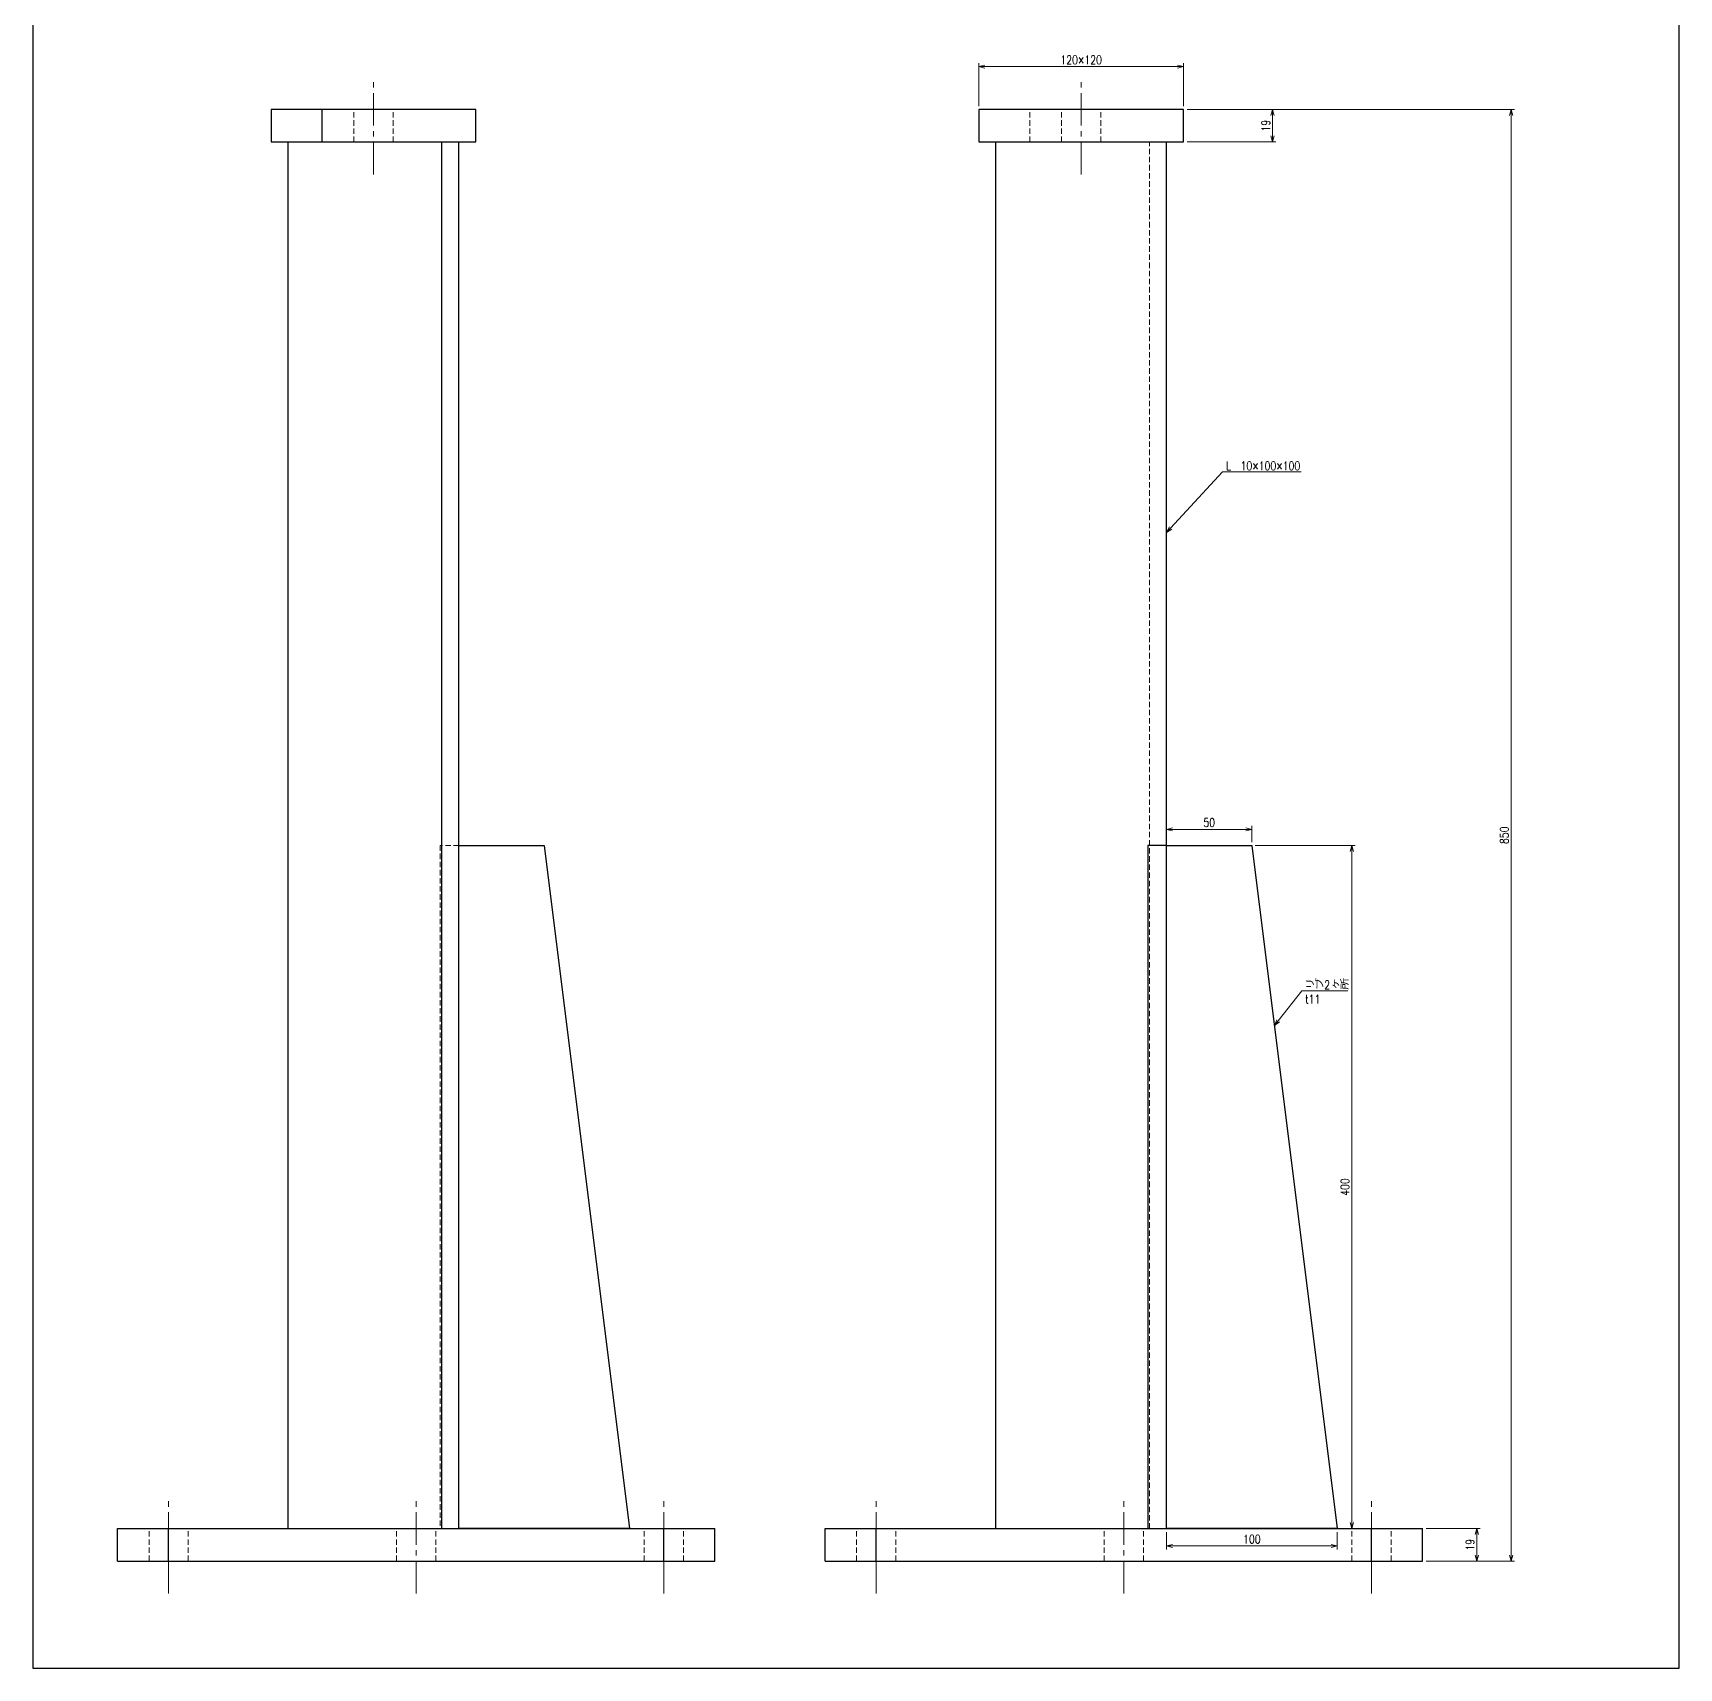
# Model space of a CAD drawing. Header units: millimetres. Extents: x 0 to 3072, y 0 to 1489.
# Drawn here: x 2108 to 3072, y 16 to 974 of the extents above; entities that cross this region are included whole.
import ezdxf
from ezdxf import colors
from ezdxf.entities.mleader import LeaderData, LeaderLine
from ezdxf.math import Vec2, Vec3

# ---------------------------------------------------------------- set-up
doc = ezdxf.new("R2010")
doc.units = ezdxf.units.MM
doc.linetypes.add('CENTER2', pattern=[28.575, 19.05, -3.175, 3.175, -3.175])
doc.linetypes.add('HIDDEN2', pattern=[4.7625, 3.175, -1.5875])
for name, color, linetype, lineweight in [('01_外形線', 7, 'Continuous', 25), ('03_かくれ線', 6, 'HIDDEN2', 13), ('04_中心線', 1, 'CENTER2', 9), ('07_寸法線', 3, 'Continuous', 9)]:
    doc.layers.add(name, color=color, linetype=linetype, lineweight=lineweight)
doc.styles.add('寸法用', font='simplex.shx', dxfattribs={"width": 0.8, "bigfont": '@extfont2.shx'})
doc.dimstyles.new('機械製図用', dxfattribs={"dimtxt": 3.5, "dimasz": 3.5, "dimexe": 2, "dimexo": 0, "dimgap": 1.2, "dimtad": 1, "dimdsep": 46, "dimtxsty": '寸法用', "dimblk": 'OPEN30', "dimcen": 0, "dimclrd": 256, "dimclre": 256, "dimclrt": 7, "dimazin": 2, "dimtm": 1e-09, "dimtfac": 0.75, "dimtmove": 0, "dimatfit": 3, "dimldrblk": 'OPEN30', "dimfxl": 1, "dimlwd": -1, "dimlwe": -1, "dimarcsym": 0})

# ---------------------------------------------------------------- blocks, each defined once
blk = doc.blocks.new('_Open30')
at = {"color": 0, "linetype": 'ByBlock', "lineweight": -2}
for p, q in [((-1, 0.27), (0, 0)), ((0, 0), (-1, -0.27)), ((0, 0), (-1, 0))]:
    blk.add_line(p, q, dxfattribs=at)
blk = doc.blocks.new('*D195')
at = {"layer": '07_寸法線', "transparency": 16777216}
for p, q in [((2784.17, 929.02), (2976.02, 929.02)), ((2974.02, 82.52), (2974.02, 925.52)), ((2924.17, 79.02), (2976.02, 79.02))]:
    blk.add_line(p, q, dxfattribs=at)
at = {"layer": 'Defpoints', "color": 0, "transparency": 16777216}
for p in [(2782.17, 929.02), (2974.02, 929.02), (2922.17, 79.02)]:
    blk.add_point(p, dxfattribs=at)
at = {"layer": '07_寸法線', "transparency": 16777216, "xscale": 3.5, "yscale": 3.5, "zscale": 3.5}
for p, rotation in [((2974.02, 929.02), 90), ((2974.02, 79.02), 270)]:
    blk.add_blockref('_Open30', p, dxfattribs=dict(at, rotation=rotation))
at = {"layer": '07_寸法線', "color": 7, "transparency": 16777216, "insert": (2970.02, 504.02), "char_height": 5, "attachment_point": 5, "rotation": 90, "style": '寸法用'}
blk.add_mtext('850', dxfattribs=at)
blk = doc.blocks.new('*D196')
at = {"layer": '07_寸法線', "transparency": 16777216}
for p, q in [((2784.17, 929.02), (2836.28, 929.02)), ((2834.28, 913.52), (2834.28, 925.52)), ((2784.17, 910.02), (2836.28, 910.02))]:
    blk.add_line(p, q, dxfattribs=at)
at = {"layer": 'Defpoints', "color": 0, "transparency": 16777216}
for p in [(2782.17, 929.02), (2834.28, 929.02), (2782.17, 910.02)]:
    blk.add_point(p, dxfattribs=at)
at = {"layer": '07_寸法線', "transparency": 16777216, "xscale": 3.5, "yscale": 3.5, "zscale": 3.5}
for p, rotation in [((2834.28, 929.02), 90), ((2834.28, 910.02), 270)]:
    blk.add_blockref('_Open30', p, dxfattribs=dict(at, rotation=rotation))
at = {"layer": '07_寸法線', "color": 7, "transparency": 16777216, "insert": (2830.28, 919.52), "char_height": 5, "attachment_point": 5, "rotation": 90, "style": '寸法用'}
blk.add_mtext('19', dxfattribs=at)
blk = doc.blocks.new('*D197')
at = {"layer": '07_寸法線', "transparency": 16777216}
for p, q in [((2662.17, 931.02), (2662.17, 956.12)), ((2782.17, 931.02), (2782.17, 956.12)), ((2665.67, 954.12), (2778.67, 954.12))]:
    blk.add_line(p, q, dxfattribs=at)
at = {"layer": 'Defpoints', "color": 0, "transparency": 16777216}
for p in [(2782.17, 954.12), (2662.17, 929.02), (2782.17, 929.02)]:
    blk.add_point(p, dxfattribs=at)
at = {"layer": '07_寸法線', "transparency": 16777216, "xscale": 3.5, "yscale": 3.5, "zscale": 3.5, "rotation": 180}
blk.add_blockref('_Open30', (2662.17, 954.12), dxfattribs=at)
at = {"layer": '07_寸法線', "transparency": 16777216, "xscale": 3.5, "yscale": 3.5, "zscale": 3.5}
blk.add_blockref('_Open30', (2782.17, 954.12), dxfattribs=at)
at = {"layer": '07_寸法線', "color": 7, "transparency": 16777216, "insert": (2722.17, 958.12), "char_height": 5, "attachment_point": 5, "style": '寸法用'}
blk.add_mtext('120×120', dxfattribs=at)
blk = doc.blocks.new('*D198')
at = {"layer": '07_寸法線', "transparency": 16777216}
for p, q in [((2924.17, 98.02), (2955.95, 98.02)), ((2953.95, 82.52), (2953.95, 94.52)), ((2924.17, 79.02), (2955.95, 79.02))]:
    blk.add_line(p, q, dxfattribs=at)
at = {"layer": 'Defpoints', "color": 0, "transparency": 16777216}
for p in [(2922.17, 98.02), (2953.95, 98.02), (2922.17, 79.02)]:
    blk.add_point(p, dxfattribs=at)
at = {"layer": '07_寸法線', "transparency": 16777216, "xscale": 3.5, "yscale": 3.5, "zscale": 3.5}
for p, rotation in [((2953.95, 98.02), 90), ((2953.95, 79.02), 270)]:
    blk.add_blockref('_Open30', p, dxfattribs=dict(at, rotation=rotation))
at = {"layer": '07_寸法線', "color": 7, "transparency": 16777216, "insert": (2949.95, 88.52), "char_height": 5, "attachment_point": 5, "rotation": 90, "style": '寸法用'}
blk.add_mtext('19', dxfattribs=at)
blk = doc.blocks.new('*D199')
at = {"layer": '07_寸法線', "transparency": 16777216}
for p, q in [((2824.17, 498.02), (2882.67, 498.02)), ((2880.67, 101.52), (2880.67, 494.52))]:
    blk.add_line(p, q, dxfattribs=at)
at = {"layer": 'Defpoints', "color": 0, "transparency": 16777216}
for p in [(2822.17, 498.02), (2880.67, 498.02), (2880.67, 98.02)]:
    blk.add_point(p, dxfattribs=at)
at = {"layer": '07_寸法線', "transparency": 16777216, "xscale": 3.5, "yscale": 3.5, "zscale": 3.5}
for p, rotation in [((2880.67, 498.02), 90), ((2880.67, 98.02), 270)]:
    blk.add_blockref('_Open30', p, dxfattribs=dict(at, rotation=rotation))
at = {"layer": '07_寸法線', "color": 7, "transparency": 16777216, "insert": (2876.67, 298.02), "char_height": 5, "attachment_point": 5, "rotation": 90, "style": '寸法用'}
blk.add_mtext('400', dxfattribs=at)
blk = doc.blocks.new('*D200')
at = {"layer": '07_寸法線', "transparency": 16777216}
for p, q in [((2772.17, 500.02), (2772.17, 509.48)), ((2775.67, 507.48), (2818.67, 507.48)), ((2822.17, 500.02), (2822.17, 509.48))]:
    blk.add_line(p, q, dxfattribs=at)
at = {"layer": 'Defpoints', "color": 0, "transparency": 16777216}
for p in [(2822.17, 507.48), (2772.17, 498.02), (2822.17, 498.02)]:
    blk.add_point(p, dxfattribs=at)
at = {"layer": '07_寸法線', "transparency": 16777216, "xscale": 3.5, "yscale": 3.5, "zscale": 3.5, "rotation": 180}
blk.add_blockref('_Open30', (2772.17, 507.48), dxfattribs=at)
at = {"layer": '07_寸法線', "transparency": 16777216, "xscale": 3.5, "yscale": 3.5, "zscale": 3.5}
blk.add_blockref('_Open30', (2822.17, 507.48), dxfattribs=at)
at = {"layer": '07_寸法線', "color": 7, "transparency": 16777216, "insert": (2797.17, 511.48), "char_height": 5, "attachment_point": 5, "style": '寸法用'}
blk.add_mtext('50', dxfattribs=at)
blk = doc.blocks.new('*D201')
at = {"layer": '07_寸法線', "transparency": 16777216}
for p, q in [((2772.17, 96.02), (2772.17, 85.85)), ((2775.67, 87.85), (2868.67, 87.85)), ((2872.17, 96.02), (2872.17, 85.85))]:
    blk.add_line(p, q, dxfattribs=at)
at = {"layer": 'Defpoints', "color": 0, "transparency": 16777216}
for p in [(2772.17, 98.02), (2872.17, 98.02), (2872.17, 87.85)]:
    blk.add_point(p, dxfattribs=at)
at = {"layer": '07_寸法線', "transparency": 16777216, "xscale": 3.5, "yscale": 3.5, "zscale": 3.5, "rotation": 180}
blk.add_blockref('_Open30', (2772.17, 87.85), dxfattribs=at)
at = {"layer": '07_寸法線', "transparency": 16777216, "xscale": 3.5, "yscale": 3.5, "zscale": 3.5}
blk.add_blockref('_Open30', (2872.17, 87.85), dxfattribs=at)
at = {"layer": '07_寸法線', "color": 7, "transparency": 16777216, "insert": (2822.17, 91.85), "char_height": 5, "attachment_point": 5, "style": '寸法用'}
blk.add_mtext('100', dxfattribs=at)

msp = doc.modelspace()

# ---------------------------------------------------------------- linework, layer by layer
at = {"layer": '01_外形線'}
for p, q in [((2277.709, 910.017), (2277.709, 929.017)), ((2257.709, 98.017), (2257.709, 910.017)), ((2347.709, 98.017), (2347.709, 910.017)), ((2357.709, 98.017), (2357.709, 910.017)), ((2672.172, 98.017), (2672.172, 910.017)), ((2772.172, 98.017), (2772.172, 910.017)), ((2157.709, 79.017), (2157.709, 98.017)), ((2157.709, 98.017), (2507.709, 98.017)), ((2187.709, 79.017), (2187.709, 98.017)), ((2477.709, 79.017), (2477.709, 98.017)), ((2507.709, 79.017), (2507.709, 98.017)), ((2572.172, 79.017), (2572.172, 98.017)), ((2572.172, 98.017), (2922.172, 98.017)), ((2602.172, 79.017), (2602.172, 98.017)), ((2892.172, 79.017), (2892.172, 98.017)), ((2922.172, 79.017), (2922.172, 98.017)), ((2157.709, 79.017), (2507.709, 79.017)), ((2572.172, 79.017), (2922.172, 79.017))]:
    msp.add_line(p, q, dxfattribs=at)
for points in [[(2247.709, 910.017), (2367.709, 910.017), (2367.709, 929.017), (2247.709, 929.017)], [(2662.172, 910.017), (2782.172, 910.017), (2782.172, 929.017), (2662.172, 929.017)], [(2761.172, 98.017), (2772.172, 98.017), (2772.172, 498.017), (2761.172, 498.017)]]:
    msp.add_lwpolyline(points, close=True, dxfattribs=at)
for points in [[(2357.709, 98.017), (2357.709, 498.017), (2407.709, 498.017), (2457.709, 98.017), (2357.709, 98.017)], [(2772.172, 98.017), (2772.172, 498.017), (2822.172, 498.017), (2872.172, 98.017), (2772.172, 98.017)]]:
    msp.add_lwpolyline(points, dxfattribs=at)
at = {"layer": '03_かくれ線'}
for p, q in [((2296.209, 910.017), (2296.209, 929.017)), ((2319.209, 910.017), (2319.209, 929.017)), ((2692.172, 910.017), (2692.172, 929.017)), ((2710.672, 910.017), (2710.672, 929.017)), ((2733.672, 910.017), (2733.672, 929.017)), ((2762.172, 98.017), (2762.172, 910.017)), ((2176.209, 79.017), (2176.209, 98.017)), ((2199.209, 79.017), (2199.209, 98.017)), ((2321.209, 79.017), (2321.209, 98.017)), ((2344.209, 79.017), (2344.209, 98.017)), ((2466.209, 79.017), (2466.209, 98.017)), ((2489.209, 79.017), (2489.209, 98.017)), ((2590.672, 79.017), (2590.672, 98.017)), ((2613.672, 79.017), (2613.672, 98.017)), ((2735.672, 79.017), (2735.672, 98.017)), ((2758.672, 79.017), (2758.672, 98.017)), ((2880.672, 79.017), (2880.672, 98.017)), ((2903.672, 79.017), (2903.672, 98.017))]:
    msp.add_line(p, q, dxfattribs=at)
msp.add_lwpolyline([(2346.709, 98.017), (2357.709, 98.017), (2357.709, 498.017), (2346.709, 498.017)], close=True, dxfattribs=at)
at = {"layer": '04_中心線'}
for p, q in [((2307.709, 891.017), (2307.709, 948.017)), ((2722.172, 891.017), (2722.172, 948.017)), ((2187.709, 60.017), (2187.709, 117.017)), ((2332.709, 60.017), (2332.709, 117.017)), ((2477.709, 60.017), (2477.709, 117.017)), ((2602.172, 60.017), (2602.172, 117.017)), ((2747.172, 60.017), (2747.172, 117.017)), ((2892.172, 60.017), (2892.172, 117.017))]:
    msp.add_line(p, q, dxfattribs=at)
at = {"layer": 'Defpoints'}
msp.add_lwpolyline([(2108.223, 16.339), (3072.369, 16.339), (3072.369, 1488.522), (2108.223, 1488.522)], close=True, dxfattribs=at)

# ---------------------------------------------------------------- dimensions: what is measured, and where the dimension line sits
at = {"layer": '07_寸法線'}
dim = msp.add_linear_dim(base=(2782.172, 954.122), p1=(2662.172, 929.017), p2=(2782.172, 929.017), text='120×<>', dimstyle='機械製図用', override={"dimtxt": 5, "dimexo": 2, "dimgap": 1.5}, dxfattribs=at)
dim.commit()
dim.dimension.update_dxf_attribs({"geometry": '*D197', "text_midpoint": (2722.172, 958.122)})
for base, p1, p2, override, picture, middle in [((2974.021, 929.017), (2922.172, 79.017), (2782.172, 929.017), {"dimtxt": 5, "dimexo": 2, "dimgap": 1.5}, '*D195', (2970.021, 504.017)), ((2834.282, 929.017), (2782.172, 910.017), (2782.172, 929.017), {"dimtxt": 5, "dimasz": 3.5, "dimexo": 2, "dimgap": 1.5}, '*D196', (2830.282, 919.517)), ((2880.672, 498.017), (2880.672, 98.017), (2822.172, 498.017), {"dimtxt": 5, "dimexo": 2, "dimgap": 1.5}, '*D199', (2876.672, 298.017)), ((2953.952, 98.017), (2922.172, 79.017), (2922.172, 98.017), {"dimtxt": 5, "dimexo": 2, "dimgap": 1.5}, '*D198', (2949.952, 88.517))]:
    dim = msp.add_linear_dim(base=base, p1=p1, p2=p2, angle=270, dimstyle='機械製図用', override=override, dxfattribs=at)
    dim.commit()
    dim.dimension.update_dxf_attribs({"geometry": picture, "text_midpoint": middle})
for base, p1, p2, picture, middle in [((2822.172, 507.481), (2772.172, 498.017), (2822.172, 498.017), '*D200', (2797.172, 511.481)), ((2872.172, 87.85), (2772.172, 98.017), (2872.172, 98.017), '*D201', (2822.172, 91.85))]:
    dim = msp.add_linear_dim(base=base, p1=p1, p2=p2, dimstyle='機械製図用', override={"dimtxt": 5, "dimexo": 2, "dimgap": 1.5}, dxfattribs=at)
    dim.commit()
    dim.dimension.update_dxf_attribs({"geometry": picture, "text_midpoint": middle})

# ---------------------------------------------------------------- leaders
ml = msp.add_multileader_mtext('Standard', dxfattribs=at)
ml.set_content('L\u300010×100×100', color=7, style='寸法用')
ml.set_leader_properties(color=256, linetype='ByLayer', lineweight=-1)
ml.set_arrow_properties(name='OPEN30')
ml.build(insert=Vec2(0, 0))
ml.multileader.update_dxf_attribs({"has_dogleg": 0, "text_left_attachment_type": 6, "text_right_attachment_type": 6, "arrow_head_size": 3.5})
ctx = ml.context
ctx.base_point, ctx.char_height, ctx.arrow_head_size, ctx.plane_origin = Vec3(2805.007, 716.86), 5, 3.5, Vec3(2772.172, 681.379)
ctx.left_attachment, ctx.right_attachment = 6, 6
notes = []
notes.append((ctx, [(1, (1, 1, 0), (2797.007, 716.86), (1, 0), 8, [(0, [(2772.172, 681.379)], 0, [])])]))
ctx.mtext.insert, ctx.mtext.flow_direction = Vec3(2807.007, 722.86), 5
ml = msp.add_multileader_mtext('Standard', dxfattribs=at)
ml.set_content('リブ2ヶ所\\Pt11', color=7, style='寸法用')
ml.set_leader_properties(color=256, linetype='ByLayer', lineweight=-1)
ml.set_arrow_properties(name='OPEN30')
ml.build(insert=Vec2(0, 0))
ml.multileader.update_dxf_attribs({"has_dogleg": 0, "text_left_attachment_type": 6, "text_right_attachment_type": 6, "arrow_head_size": 3.5})
ctx = ml.context
ctx.base_point, ctx.char_height, ctx.arrow_head_size, ctx.plane_origin = Vec3(2851.323, 412.923), 5, 3.5, Vec3(2835.355, 392.554)
ctx.left_attachment, ctx.right_attachment = 6, 6
notes.append((ctx, [(1, (1, 1, 0), (2843.323, 412.923), (1, 0), 8, [(0, [(2835.355, 392.554)], 0, [])])]))
ctx.mtext.insert, ctx.mtext.flow_direction = Vec3(2853.323, 418.923), 5
for ctx, leaders in notes:
    for number, flags, end, landing, length, lines in leaders:
        leader = LeaderData()
        leader.index, (leader.has_last_leader_line, leader.has_dogleg_vector, leader.attachment_direction) = number, flags
        leader.last_leader_point, leader.dogleg_vector, leader.dogleg_length = Vec3(end), Vec3(landing), length
        for number, points, colour, breaks in lines:
            line = LeaderLine()
            line.index, line.vertices, line.color, line.breaks = number, Vec3.list(points), colors.encode_raw_color(colour), breaks
            leader.lines.append(line)
        ctx.leaders.append(leader)

doc.saveas('drawing.dxf')
